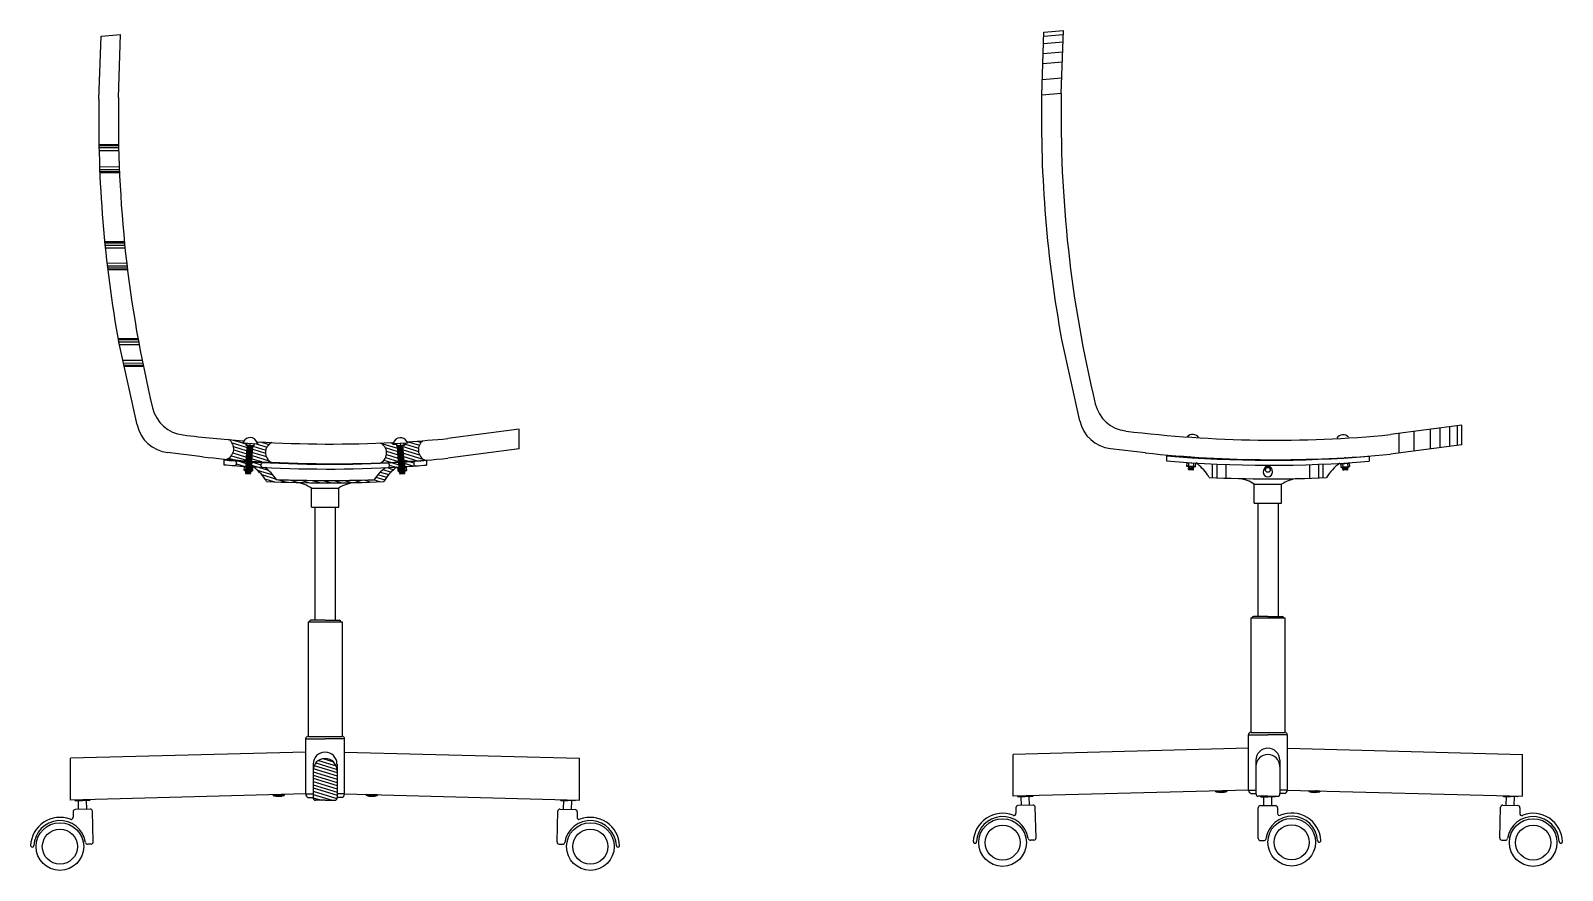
# Model space of a CAD drawing. Header units: centimetres. Extents: x 1543 to 3673, y 1148 to 2594.
# Drawn here: x 3162.2 to 3303.5, y 1443.7 to 1521.2 of the extents above; entities that cross this region are included whole.
import ezdxf

# ---------------------------------------------------------------- set-up
doc = ezdxf.new("R2010")
doc.units = ezdxf.units.CM
doc.layers.get('0').update_dxf_attribs({"color": 147})
doc.layers.add('ferramenta', color=250, linetype='Continuous')

msp = doc.modelspace()

# ---------------------------------------------------------------- hatches: boundary and pattern name
h = msp.add_hatch()
h.set_pattern_fill('ANSI31', color=256, scale=0.09, angle=118)
h.paths.add_polyline_path([(3182.16, 1482.91), (3182.02, 1482.92), (3182.03, 1483.11), (3181.74, 1483.13), (3181.76, 1483.34, -0.0029), (3180.45, 1483.44, -0.599636), (3180.26, 1481.64, 0.003979), (3182.06, 1481.5)])
h.paths.add_polyline_path([(3184.41, 1483.18, -0.00289), (3183.1, 1483.25), (3183.08, 1483.04), (3182.77, 1483.06), (3182.76, 1482.87), (3182.67, 1482.87), (3182.57, 1481.47, 0.003929), (3184.35, 1481.37, -0.598706)])
h.paths.add_polyline_path([(3196.01, 1482.85), (3195.92, 1482.84), (3195.9, 1483.04), (3195.6, 1483.01), (3195.58, 1483.18, -0.002528), (3194.43, 1483.13, -0.597977), (3194.49, 1481.32, 0.003573), (3196.11, 1481.39)])
h.paths.add_polyline_path([(3198.4, 1483.35, -0.003243), (3196.93, 1483.25), (3196.93, 1483.11), (3196.65, 1483.09), (3196.66, 1482.89), (3196.52, 1482.88), (3196.62, 1481.42, 0.004328), (3198.58, 1481.55, -0.599091)])
at = {"layer": 'ferramenta'}
h = msp.add_hatch(dxfattribs=at)
h.set_pattern_fill('ANSI31', color=256, scale=0.09, angle=118)
h.paths.add_polyline_path([(3183.57, 1481.33, -0.00223), (3182.56, 1481.39), (3182.53, 1480.94), (3182.7, 1480.93, 0.001825), (3183.53, 1480.88, -0.643105)])
h.paths.add_polyline_path([(3182.7, 1480.93), (3182.53, 1480.94), (3182.53, 1480.88), (3182.69, 1480.87)])
h.paths.add_polyline_path([(3182.64, 1480.87), (3182.53, 1480.88), (3182.51, 1480.58), (3182.62, 1480.57)])
h.paths.add_polyline_path([(3182.61, 1480.57), (3182.51, 1480.58), (3182.51, 1480.54), (3182.58, 1480.53, 0.393114)])
h.paths.add_polyline_path([(3182.02, 1480.91), (3181.86, 1480.92), (3181.84, 1480.63), (3182, 1480.61)])
h.paths.add_polyline_path([(3182, 1480.61), (3181.85, 1480.62, 0.395695), (3181.88, 1480.58), (3182, 1480.57)])
h.paths.add_polyline_path([(3182.02, 1480.97, -0.00047), (3181.81, 1480.99), (3181.81, 1480.93), (3182.02, 1480.91)])
h.paths.add_polyline_path([(3182.05, 1481.42, -0.002284), (3181.02, 1481.5, -0.647588), (3181.01, 1481.05, 0.00225), (3182.02, 1480.97)])
h = msp.add_hatch(dxfattribs=at)
h.set_pattern_fill('ANSI31', color=256, scale=0.09, angle=118)
h.paths.add_polyline_path([(3183.77, 1480.87, -0.002328), (3182.71, 1480.93, -0.087497), (3183.77, 1479.83, -0.015515), (3183.92, 1479.59, 0.023913), (3194.75, 1479.57, -0.108088), (3195.97, 1480.9, -0.002353), (3194.9, 1480.85, 0.087497), (3193.84, 1479.75, -0.019416), (3184.83, 1479.77, 0.087442)])
h = msp.add_hatch(dxfattribs=at)
h.set_pattern_fill('ANSI31', color=256, scale=0.09, angle=118)
h.paths.add_polyline_path([(3197.65, 1481.46, -0.002262), (3196.62, 1481.4), (3196.66, 1480.94, 0.002217), (3197.66, 1481.01, -0.647757)])
h.paths.add_polyline_path([(3196.11, 1481.36, -0.00225), (3195.09, 1481.31, -0.646709), (3195.14, 1480.86, 0.002205), (3196.14, 1480.91)])
h.paths.add_polyline_path([(3196.15, 1480.85), (3196.04, 1480.85), (3196.06, 1480.55), (3196.17, 1480.55)])
h.paths.add_polyline_path([(3196.14, 1480.91, -0.000361), (3195.98, 1480.9), (3195.98, 1480.84), (3196.15, 1480.85)])
h.paths.add_polyline_path([(3196.17, 1480.55), (3196.07, 1480.55, 0.393114), (3196.1, 1480.51), (3196.17, 1480.51)])
h.paths.add_polyline_path([(3196.82, 1480.9), (3196.66, 1480.89), (3196.68, 1480.59), (3196.84, 1480.6)])
h.paths.add_polyline_path([(3196.87, 1480.96, -0.000468), (3196.66, 1480.94), (3196.66, 1480.89), (3196.82, 1480.9), (3196.87, 1480.9)])
h.paths.add_polyline_path([(3196.83, 1480.6), (3196.68, 1480.59), (3196.68, 1480.55), (3196.8, 1480.56, 0.395695)])
h = msp.add_hatch(dxfattribs=at)
h.set_pattern_fill('ANSI31', color=256, scale=0.09, angle=118)
h.paths.add_polyline_path([(3190.44, 1452.9, 1.001141), (3188.23, 1452.9), (3188.23, 1450.4), (3188.23, 1450.4, 0.476247), (3188.44, 1450.14), (3189.33, 1450.14), (3190.23, 1450.14, 0.476247), (3190.43, 1450.4), (3190.44, 1450.4)])

# ---------------------------------------------------------------- linework, layer by layer
for p, q in [((3168.46, 1514.89), (3168.65, 1520.7)), ((3168.65, 1520.7), (3170.46, 1520.86)), ((3170.27, 1515.05), (3170.46, 1520.86)), ((3255.49, 1515.25), (3255.68, 1521.07)), ((3257.45, 1520.15), (3255.64, 1519.99)), ((3257.47, 1520.83), (3255.67, 1520.68)), ((3255.68, 1521.07), (3257.49, 1521.22)), ((3257.29, 1515.41), (3257.49, 1521.22)), ((3257.42, 1519.23), (3255.61, 1519.07)), ((3257.39, 1518.32), (3255.58, 1518.16)), ((3257.34, 1516.83), (3255.53, 1516.67)), ((3257.29, 1515.41), (3255.49, 1515.25)), ((3170.27, 1510.66), (3168.46, 1510.66)), ((3170.28, 1510.58), (3168.46, 1510.58)), ((3170.28, 1510.39), (3168.47, 1510.39)), ((3170.29, 1510.13), (3168.47, 1510.13)), ((3170.33, 1508.63), (3168.52, 1508.62)), ((3170.34, 1508.37), (3168.53, 1508.36)), ((3170.35, 1508.18), (3168.54, 1508.17)), ((3170.36, 1508.09), (3168.54, 1508.09)), ((3170.81, 1501.72), (3168.98, 1501.72)), ((3170.81, 1501.58), (3169, 1501.58)), ((3170.83, 1501.39), (3169.02, 1501.39)), ((3170.86, 1501.13), (3169.04, 1501.13)), ((3171.01, 1499.73), (3169.2, 1499.72)), ((3171.04, 1499.47), (3169.23, 1499.46)), ((3171.06, 1499.28), (3169.25, 1499.27)), ((3171.1, 1499.14), (3169.27, 1499.14)), ((3172.06, 1492.77), (3170.22, 1492.77)), ((3172.06, 1492.65), (3170.25, 1492.65)), ((3172.09, 1492.46), (3170.28, 1492.46)), ((3171.98, 1484.81), (3170.31, 1492.32)), ((3172.15, 1492.2), (3170.33, 1492.2)), ((3259, 1485.17), (3257.33, 1492.69)), ((3172.47, 1490.76), (3170.66, 1490.75)), ((3172.53, 1490.5), (3170.71, 1490.49)), ((3172.57, 1490.31), (3170.76, 1490.3)), ((3172.56, 1490.2), (3170.78, 1490.2)), ((3294.27, 1484.78), (3287.68, 1483.91)), ((3293.83, 1484.72), (3293.83, 1482.91)), ((3294.27, 1482.97), (3294.27, 1484.78)), ((3207.25, 1484.42), (3200.66, 1483.55)), ((3207.25, 1482.6), (3207.25, 1484.42)), ((3288.44, 1484.01), (3288.44, 1482.19)), ((3289.84, 1484.2), (3289.84, 1482.38)), ((3291.33, 1484.39), (3291.33, 1482.58)), ((3292.23, 1484.51), (3292.23, 1482.7)), ((3293.14, 1484.63), (3293.14, 1482.82)), ((3178.02, 1481.86), (3174.8, 1482.25)), ((3181.74, 1483.13), (3182.03, 1483.11)), ((3182.02, 1482.92), (3182.16, 1482.91)), ((3182.06, 1481.5), (3182.16, 1482.91)), ((3182.57, 1481.47), (3182.67, 1482.87)), ((3182.67, 1482.87), (3182.76, 1482.87)), ((3183.08, 1483.04), (3182.77, 1483.06)), ((3195.6, 1483.01), (3195.9, 1483.04)), ((3196.01, 1482.85), (3195.92, 1482.84)), ((3196.11, 1481.39), (3196.01, 1482.85)), ((3196.66, 1482.89), (3196.52, 1482.88)), ((3196.62, 1481.42), (3196.52, 1482.88)), ((3196.93, 1483.11), (3196.65, 1483.09)), ((3207.25, 1482.6), (3200.66, 1481.73)), ((3265.05, 1482.22), (3261.83, 1482.61)), ((3294.27, 1482.97), (3287.68, 1482.09))]:
    msp.add_line(p, q)
at = {"lineweight": 25}
for p, q in [((3181.76, 1483.34), (3181.74, 1483.13)), ((3183.1, 1483.25), (3183.08, 1483.04)), ((3196.93, 1483.25), (3196.93, 1483.11)), ((3182.03, 1483.11), (3182.02, 1482.92)), ((3182.77, 1483.06), (3182.76, 1482.87)), ((3195.58, 1483.18), (3195.6, 1483.01)), ((3195.9, 1483.04), (3195.92, 1482.84)), ((3196.65, 1483.09), (3196.66, 1482.89))]:
    msp.add_line(p, q, dxfattribs=at)
for centre, radius, start, end in [((3281.77, 1512.79), 113.33, 178.9385, 190.4036), ((3283.58, 1512.95), 113.33, 178.9385, 193.5572), ((3368.79, 1513.15), 113.33, 178.9385, 190.4036), ((3370.6, 1513.31), 113.33, 178.9385, 193.5572), ((3176.62, 1487.15), 3.3, 193.5572, 263.0254), ((3263.64, 1487.52), 3.3, 193.5572, 263.0254), ((3175.2, 1485.52), 3.3, 192.5301, 263.1113), ((3262.22, 1485.89), 3.3, 192.5301, 263.1113), ((3189.98, 1596.37), 113.33, 263.0254, 265.8399), ((3179.87, 1482.59), 1.03, 292.2275, 56.0213), ((3189.96, 1596.65), 113.61, 266.5353, 272.8351), ((3189.96, 1596.65), 113.61, 273.5136, 275.4036), ((3198.97, 1482.5), 1.03, 124.0183, 247.72), ((3277, 1596.73), 113.33, 263.0254, 275.4091), ((3189.98, 1594.55), 113.33, 263.9441, 265.9931), ((3184.86, 1482.25), 1.03, 116.2913, 239.9282), ((3193.98, 1482.21), 1.03, 300.1312, 63.645), ((3277, 1594.92), 113.33, 263.9441, 275.4091), ((3189.98, 1594.55), 113.33, 266.252, 273.1025), ((3189.98, 1594.55), 113.33, 273.3615, 275.4091)]:
    msp.add_arc(centre, radius, start, end)
at = {"layer": 'ferramenta'}
for p, q in [((3181.79, 1483.28), (3181.79, 1483.16)), ((3196.88, 1483.26), (3196.89, 1483.13)), ((3181.79, 1483.16), (3183.04, 1483.07)), ((3182.07, 1482.95), (3182.74, 1482.9)), ((3182.11, 1481.8), (3182.56, 1481.85)), ((3182.12, 1481.96), (3182.57, 1482.01)), ((3182.12, 1481.88), (3182.56, 1481.93)), ((3182.13, 1482.04), (3182.58, 1482.08)), ((3182.14, 1482.19), (3182.59, 1482.24)), ((3182.14, 1482.12), (3182.58, 1482.16)), ((3182.15, 1482.35), (3182.6, 1482.4)), ((3182.15, 1482.27), (3182.59, 1482.32)), ((3182.16, 1482.51), (3182.61, 1482.56)), ((3182.16, 1482.43), (3182.6, 1482.48)), ((3182.17, 1482.67), (3182.62, 1482.71)), ((3182.17, 1482.59), (3182.61, 1482.63)), ((3182.18, 1482.82), (3182.63, 1482.87)), ((3182.18, 1482.74), (3182.62, 1482.79)), ((3182.19, 1482.9), (3182.4, 1482.92)), ((3183.05, 1483.2), (3183.04, 1483.07)), ((3195.63, 1483.17), (3195.64, 1483.05)), ((3196.89, 1483.13), (3195.64, 1483.05)), ((3196.61, 1482.92), (3195.94, 1482.88)), ((3196.49, 1482.8), (3196.05, 1482.85)), ((3196.5, 1482.72), (3196.05, 1482.77)), ((3196.5, 1482.64), (3196.06, 1482.69)), ((3196.51, 1482.56), (3196.07, 1482.61)), ((3196.52, 1482.48), (3196.07, 1482.53)), ((3196.52, 1482.41), (3196.08, 1482.45)), ((3196.53, 1482.33), (3196.08, 1482.37)), ((3196.53, 1482.25), (3196.09, 1482.3)), ((3196.54, 1482.17), (3196.09, 1482.22)), ((3196.54, 1482.09), (3196.1, 1482.14)), ((3196.55, 1482.01), (3196.1, 1482.06)), ((3196.56, 1481.94), (3196.11, 1481.98)), ((3196.56, 1481.86), (3196.12, 1481.9)), ((3196.57, 1481.78), (3196.12, 1481.83)), ((3196.49, 1482.88), (3196.28, 1482.9)), ((3267.01, 1481.95), (3267.01, 1481.49)), ((3269.11, 1481.85), (3269.18, 1481.86)), ((3269.18, 1481.78), (3269.55, 1481.82)), ((3285.71, 1481.91), (3285.71, 1481.45)), ((3179.99, 1481.58), (3179.99, 1481.13)), ((3181.81, 1480.93), (3181.81, 1480.99)), ((3182.02, 1480.91), (3181.81, 1480.93)), ((3181.86, 1480.92), (3181.84, 1480.63)), ((3182, 1480.61), (3181.84, 1480.63)), ((3182, 1480.57), (3181.88, 1480.58)), ((3182.05, 1481.42), (3182, 1480.57)), ((3182.01, 1480.39), (3182.46, 1480.44)), ((3182.02, 1480.55), (3182.47, 1480.6)), ((3182.02, 1480.47), (3182.46, 1480.52)), ((3182.03, 1480.71), (3182.48, 1480.75)), ((3182.03, 1480.63), (3182.47, 1480.67)), ((3182.04, 1480.78), (3182.48, 1480.83)), ((3182.05, 1480.94), (3182.5, 1480.99)), ((3182.05, 1480.86), (3182.49, 1480.91)), ((3182.06, 1481.1), (3182.51, 1481.14)), ((3182.06, 1481.02), (3182.5, 1481.06)), ((3182.07, 1481.25), (3182.52, 1481.3)), ((3182.07, 1481.18), (3182.51, 1481.22)), ((3182.08, 1481.33), (3182.52, 1481.38)), ((3182.09, 1481.49), (3182.54, 1481.54)), ((3182.09, 1481.41), (3182.53, 1481.46)), ((3182.1, 1481.65), (3182.55, 1481.69)), ((3182.1, 1481.57), (3182.54, 1481.61)), ((3182.11, 1481.72), (3182.55, 1481.77)), ((3182.56, 1481.39), (3182.51, 1480.54)), ((3182.62, 1480.57), (3182.51, 1480.58)), ((3182.58, 1480.53), (3182.51, 1480.54)), ((3182.7, 1480.93), (3182.53, 1480.94)), ((3182.69, 1480.87), (3182.53, 1480.88)), ((3182.64, 1480.87), (3182.62, 1480.57)), ((3182.7, 1480.93), (3182.69, 1480.87)), ((3195.98, 1480.9), (3195.98, 1480.84)), ((3195.98, 1480.84), (3196.15, 1480.85)), ((3196.04, 1480.85), (3196.06, 1480.55)), ((3196.06, 1480.55), (3196.17, 1480.55)), ((3196.1, 1480.51), (3196.17, 1480.51)), ((3196.11, 1481.36), (3196.17, 1480.51)), ((3196.57, 1481.7), (3196.13, 1481.75)), ((3196.58, 1481.62), (3196.13, 1481.67)), ((3196.58, 1481.54), (3196.14, 1481.59)), ((3196.59, 1481.47), (3196.14, 1481.51)), ((3196.59, 1481.39), (3196.15, 1481.43)), ((3196.6, 1481.31), (3196.15, 1481.35)), ((3196.6, 1481.23), (3196.16, 1481.28)), ((3196.61, 1481.15), (3196.16, 1481.2)), ((3196.61, 1481.07), (3196.17, 1481.12)), ((3196.62, 1480.99), (3196.17, 1481.04)), ((3196.63, 1480.92), (3196.18, 1480.96)), ((3196.63, 1480.84), (3196.19, 1480.89)), ((3196.64, 1480.76), (3196.19, 1480.81)), ((3196.64, 1480.68), (3196.2, 1480.73)), ((3196.65, 1480.6), (3196.2, 1480.65)), ((3196.65, 1480.52), (3196.21, 1480.57)), ((3196.66, 1480.45), (3196.21, 1480.49)), ((3196.66, 1480.37), (3196.22, 1480.41)), ((3196.62, 1481.4), (3196.68, 1480.55)), ((3196.66, 1480.89), (3196.87, 1480.9)), ((3196.68, 1480.59), (3196.84, 1480.6)), ((3196.68, 1480.55), (3196.8, 1480.56)), ((3196.82, 1480.9), (3196.84, 1480.6)), ((3196.87, 1480.9), (3196.87, 1480.96)), ((3198.69, 1481.54), (3198.69, 1481.09)), ((3268.83, 1481.29), (3268.83, 1481.35)), ((3269.72, 1481.23), (3268.83, 1481.29)), ((3268.88, 1481.29), (3268.86, 1480.99)), ((3269.02, 1480.98), (3268.86, 1480.99)), ((3269.6, 1480.9), (3268.9, 1480.95)), ((3269.04, 1481.28), (3269.02, 1480.98)), ((3269.48, 1480.95), (3269.02, 1480.98)), ((3269.03, 1480.68), (3269.48, 1480.72)), ((3269.03, 1480.68), (3269.43, 1480.65)), ((3269.04, 1480.83), (3269.49, 1480.88)), ((3269.04, 1480.76), (3269.48, 1480.8)), ((3269.05, 1480.91), (3269.17, 1480.93)), ((3269.5, 1481.25), (3269.48, 1480.95)), ((3269.65, 1480.94), (3269.48, 1480.95)), ((3269.67, 1481.24), (3269.65, 1480.94)), ((3269.72, 1481.29), (3269.72, 1481.23)), ((3271.26, 1479.94), (3271.26, 1481.21)), ((3271.67, 1479.92), (3271.67, 1481.19)), ((3272.51, 1479.89), (3272.51, 1481.16)), ((3280.22, 1479.88), (3280.22, 1481.14)), ((3281.05, 1479.91), (3281.05, 1481.18)), ((3281.47, 1479.93), (3281.47, 1481.2)), ((3283.03, 1481.27), (3283.04, 1481.21)), ((3283.04, 1481.21), (3283.92, 1481.26)), ((3283.09, 1481.21), (3283.11, 1480.91)), ((3283.11, 1480.91), (3283.27, 1480.92)), ((3283.15, 1480.87), (3283.85, 1480.92)), ((3283.25, 1481.22), (3283.27, 1480.92)), ((3283.27, 1480.92), (3283.73, 1480.95)), ((3283.71, 1480.81), (3283.27, 1480.86)), ((3283.72, 1480.73), (3283.27, 1480.78)), ((3283.72, 1480.65), (3283.28, 1480.7)), ((3283.72, 1480.65), (3283.32, 1480.62)), ((3283.57, 1481.75), (3283.42, 1481.77)), ((3283.71, 1480.89), (3283.58, 1480.9)), ((3283.71, 1481.25), (3283.73, 1480.95)), ((3283.73, 1480.95), (3283.89, 1480.96)), ((3283.87, 1481.26), (3283.89, 1480.96)), ((3283.92, 1481.26), (3283.92, 1481.32)), ((3182.01, 1480.31), (3182.45, 1480.36)), ((3182.01, 1480.31), (3182.41, 1480.29)), ((3196.67, 1480.29), (3196.23, 1480.34)), ((3196.67, 1480.29), (3196.27, 1480.26)), ((3275.1, 1479.34), (3277.62, 1479.34)), ((3275.1, 1477.58), (3275.1, 1479.34)), ((3277.62, 1477.58), (3277.62, 1479.34)), ((3188.07, 1478.97), (3190.59, 1478.97)), ((3188.07, 1477.21), (3188.07, 1478.97)), ((3190.59, 1477.21), (3190.59, 1478.97)), ((3275.1, 1477.58), (3277.62, 1477.58)), ((3275.43, 1477.58), (3275.43, 1467.12)), ((3277.3, 1477.58), (3277.3, 1467.12)), ((3188.07, 1477.21), (3190.59, 1477.21)), ((3188.4, 1477.21), (3188.4, 1466.76)), ((3190.27, 1477.21), (3190.27, 1466.76)), ((3187.77, 1466.63), (3190.9, 1466.63)), ((3187.77, 1466.63), (3187.77, 1456.04)), ((3189.33, 1466.76), (3188.02, 1466.76)), ((3189.33, 1466.76), (3190.65, 1466.76)), ((3190.9, 1466.63), (3190.9, 1456.04)), ((3274.8, 1466.99), (3277.92, 1466.99)), ((3274.8, 1466.99), (3274.8, 1456.41)), ((3276.36, 1467.12), (3275.04, 1467.12)), ((3276.36, 1467.12), (3277.68, 1467.12)), ((3277.92, 1466.99), (3277.92, 1456.41)), ((3274.8, 1456.41), (3277.92, 1456.41)), ((3187.54, 1455.81), (3189.33, 1455.81)), ((3187.54, 1450.72), (3187.54, 1455.81)), ((3187.77, 1456.04), (3190.9, 1456.04)), ((3191.13, 1455.81), (3189.33, 1455.81)), ((3191.13, 1450.72), (3191.13, 1455.81)), ((3274.57, 1456.18), (3276.36, 1456.18)), ((3274.57, 1451.08), (3274.57, 1456.18)), ((3278.16, 1456.18), (3276.36, 1456.18)), ((3278.16, 1451.08), (3278.16, 1456.18)), ((3187.54, 1454.58), (3165.83, 1454.01)), ((3165.83, 1450.14), (3165.83, 1454.01)), ((3191.13, 1454.58), (3212.83, 1454.01)), ((3212.83, 1450.14), (3212.83, 1454.01)), ((3274.57, 1454.95), (3252.86, 1454.37)), ((3252.86, 1450.51), (3252.86, 1454.37)), ((3275.26, 1453.84), (3275.26, 1453.27)), ((3277.47, 1453.84), (3277.47, 1453.27)), ((3278.16, 1454.95), (3299.86, 1454.37)), ((3299.86, 1450.51), (3299.86, 1454.37)), ((3188.23, 1453.48), (3188.23, 1452.9)), ((3188.23, 1452.9), (3188.23, 1450.39)), ((3190.44, 1453.48), (3190.44, 1452.9)), ((3190.44, 1452.9), (3190.44, 1450.39)), ((3275.26, 1453.27), (3275.26, 1450.75)), ((3277.47, 1453.27), (3277.46, 1450.75)), ((3187.54, 1450.72), (3165.83, 1450.14)), ((3187.54, 1450.72), (3188.23, 1450.72)), ((3191.13, 1450.72), (3190.44, 1450.72)), ((3191.13, 1450.72), (3212.83, 1450.14)), ((3274.57, 1451.08), (3252.86, 1450.51)), ((3271.56, 1450.99), (3272.58, 1451.02)), ((3271.56, 1450.93), (3271.56, 1450.99)), ((3271.56, 1450.93), (3272.58, 1450.96)), ((3271.89, 1451.01), (3271.94, 1451)), ((3272.58, 1451.02), (3272.58, 1450.96)), ((3274.57, 1451.08), (3275.26, 1451.08)), ((3274.8, 1450.76), (3275.26, 1450.76)), ((3278.16, 1451.08), (3277.46, 1451.08)), ((3277.92, 1450.76), (3277.46, 1450.76)), ((3278.16, 1451.08), (3299.86, 1450.51)), ((3281.16, 1450.99), (3280.15, 1451.02)), ((3280.15, 1451.02), (3280.15, 1450.96)), ((3281.16, 1450.93), (3280.15, 1450.96)), ((3280.83, 1451.01), (3280.79, 1451)), ((3281.16, 1450.99), (3281.16, 1450.93)), ((3166.22, 1450.15), (3166.28, 1450.09)), ((3167.65, 1449.32), (3166.26, 1449.28)), ((3166.28, 1450.09), (3166.94, 1450.1)), ((3166.58, 1449.29), (3166.56, 1450.09)), ((3167.59, 1450.12), (3166.94, 1450.1)), ((3167.33, 1449.31), (3167.31, 1450.11)), ((3167.65, 1450.19), (3167.59, 1450.12)), ((3184.53, 1450.63), (3185.55, 1450.66)), ((3184.54, 1450.63), (3184.54, 1450.56)), ((3184.54, 1450.56), (3185.55, 1450.59)), ((3184.86, 1450.65), (3184.91, 1450.64)), ((3185.55, 1450.66), (3185.55, 1450.59)), ((3187.77, 1450.4), (3188.23, 1450.4)), ((3189.33, 1450.14), (3188.44, 1450.14)), ((3189.33, 1450.14), (3190.23, 1450.14)), ((3190.9, 1450.4), (3190.44, 1450.4)), ((3194.13, 1450.63), (3193.12, 1450.66)), ((3193.12, 1450.66), (3193.12, 1450.59)), ((3194.13, 1450.56), (3193.12, 1450.59)), ((3193.81, 1450.65), (3193.76, 1450.64)), ((3193.85, 1450.65), (3193.85, 1450.65)), ((3194.13, 1450.63), (3194.13, 1450.56)), ((3211.02, 1450.19), (3211.08, 1450.12)), ((3211.02, 1449.32), (3212.41, 1449.28)), ((3211.08, 1450.12), (3211.73, 1450.1)), ((3211.34, 1449.31), (3211.36, 1450.11)), ((3212.39, 1450.09), (3211.73, 1450.1)), ((3212.08, 1449.29), (3212.11, 1450.09)), ((3212.45, 1450.15), (3212.39, 1450.09)), ((3253.1, 1449.44), (3253.11, 1448.94)), ((3253.24, 1450.52), (3253.31, 1450.45)), ((3254.68, 1449.69), (3253.29, 1449.65)), ((3253.31, 1450.45), (3253.96, 1450.47)), ((3253.61, 1449.66), (3253.59, 1450.46)), ((3254.62, 1450.48), (3253.96, 1450.47)), ((3254.36, 1449.68), (3254.34, 1450.48)), ((3254.68, 1450.56), (3254.62, 1450.48)), ((3254.96, 1446.66), (3254.89, 1449.49)), ((3276.36, 1450.51), (3275.47, 1450.51)), ((3275.47, 1446.61), (3275.47, 1449.44)), ((3275.64, 1450.51), (3275.71, 1450.44)), ((3275.67, 1449.64), (3277.06, 1449.64)), ((3275.71, 1450.44), (3276.36, 1450.44)), ((3275.99, 1449.64), (3275.99, 1450.44)), ((3276.36, 1450.51), (3277.26, 1450.51)), ((3277.02, 1450.44), (3276.36, 1450.44)), ((3276.74, 1449.64), (3276.74, 1450.44)), ((3277.08, 1450.51), (3277.02, 1450.44)), ((3277.26, 1449.44), (3277.26, 1448.93)), ((3297.76, 1446.66), (3297.84, 1449.49)), ((3298.04, 1450.56), (3298.1, 1450.48)), ((3298.04, 1449.69), (3299.43, 1449.65)), ((3298.1, 1450.48), (3298.76, 1450.47)), ((3298.36, 1449.68), (3298.38, 1450.48)), ((3299.41, 1450.45), (3298.76, 1450.47)), ((3299.11, 1449.66), (3299.13, 1450.46)), ((3299.48, 1450.52), (3299.41, 1450.45)), ((3299.63, 1449.44), (3299.61, 1448.94)), ((3166.07, 1449.08), (3166.08, 1448.57)), ((3167.93, 1446.3), (3167.86, 1449.13)), ((3210.74, 1446.3), (3210.81, 1449.13)), ((3212.6, 1449.08), (3212.59, 1448.57)), ((3167.74, 1446.09), (3167.42, 1446.08)), ((3210.93, 1446.09), (3211.25, 1446.08)), ((3254.77, 1446.46), (3254.45, 1446.45)), ((3275.67, 1446.41), (3275.99, 1446.41)), ((3297.96, 1446.46), (3298.28, 1446.45))]:
    msp.add_line(p, q, dxfattribs=at)
at = {"layer": 'ferramenta', "lineweight": 25}
for p, q in [((3182.08, 1483.14), (3182.07, 1482.95)), ((3182.41, 1483.12), (3182.4, 1482.92)), ((3182.75, 1483.09), (3182.74, 1482.9)), ((3195.93, 1483.07), (3195.94, 1482.88)), ((3196.26, 1483.09), (3196.28, 1482.9)), ((3196.6, 1483.11), (3196.61, 1482.92))]:
    msp.add_line(p, q, dxfattribs=at)
at = {"layer": 'ferramenta'}
for centre, radius in [((3276.36, 1480.66), 0.222), ((3164.85, 1445.86), 2.2), ((3213.82, 1445.86), 2.2), ((3251.87, 1446.23), 2.2), ((3278.56, 1446.26), 2.2), ((3300.85, 1446.23), 2.2), ((3164.85, 1445.86), 1.62), ((3213.82, 1445.86), 1.62), ((3251.87, 1446.23), 1.62), ((3278.56, 1446.26), 1.62), ((3300.85, 1446.23), 1.62)]:
    msp.add_circle(centre, radius, dxfattribs=at)
for centre, radius, start, end in [((3182.4, 1482.95), 0.692, 20.5982, 151.6328), ((3196.28, 1482.93), 0.692, 28.3672, 159.4018), ((3269.42, 1483.24), 0.692, 33.7888, 138.5716), ((3283.3, 1483.21), 0.692, 42.3223, 147.1051), ((3276.59, 1594.87), 113.33, 265.1513, 274.6163), ((3189.57, 1594.5), 113.33, 265.1513, 266.1981), ((3189.57, 1594.05), 113.33, 265.1513, 266.1825), ((3180.91, 1481.28), 0.248, 292.2055, 63.912), ((3181.89, 1480.62), 0.0385, 170.8483, 256.6903), ((3189.57, 1594.5), 113.33, 266.457, 273.311), ((3182.57, 1480.57), 0.0385, 275.5334, 1.3754), ((3189.55, 1594.62), 113.89, 266.5529, 273.3212), ((3180.12, 1477.37), 4.4, 33.8702, 53.8722), ((3183.65, 1481.1), 0.25, 108.6793, 239.6604), ((3181.18, 1477.32), 4.4, 33.8702, 53.8722), ((3197.49, 1477.29), 4.4, 126.1278, 146.1298), ((3198.4, 1477.46), 4.22, 125.2742, 149.94), ((3195.02, 1481.07), 0.249, 300.076, 71.6405), ((3196.11, 1480.55), 0.0385, 178.6246, 264.4666), ((3189.57, 1594.5), 113.33, 273.3241, 273.5577), ((3189.57, 1594.5), 113.33, 273.5699, 274.6163), ((3189.55, 1594.62), 113.89, 273.5788, 274.6045), ((3196.79, 1480.59), 0.0385, 283.3097, 9.1517), ((3197.76, 1481.24), 0.248, 116.0749, 247.8086), ((3276.59, 1594.41), 113.33, 265.1513, 274.6163), ((3268.91, 1480.98), 0.0385, 170.8483, 256.6903), ((3269.6, 1480.94), 0.0385, 275.5334, 1.3754), ((3267.14, 1477.74), 4.4, 33.8702, 53.9283), ((3276.51, 1480.48), 0.572, 105.0407, 183.6771), ((3276.36, 1480.44), 0.423, 180, 0), ((3276.36, 1480.71), 0.222, 354.1853, 185.8147), ((3276.24, 1480.5), 0.544, 353.8673, 77.4149), ((3285.43, 1477.82), 4.22, 125.2742, 149.94), ((3283.16, 1480.91), 0.0385, 178.4112, 264.2531), ((3283.84, 1480.95), 0.0385, 283.0963, 8.9382), ((3180.12, 1477.37), 4.4, 30.3146, 33.8702), ((3189.57, 1592.78), 113.33, 267.1422, 272.6215), ((3189.61, 1595.68), 116.01, 267.6387, 272.0879), ((3186.27, 1476.29), 3.23, 56.1628, 82.0588), ((3192.49, 1475.89), 3.62, 96.6585, 121.5177), ((3267.14, 1477.74), 4.4, 30.3146, 33.8702), ((3276.59, 1593.15), 113.33, 267.1422, 272.6215), ((3273.3, 1476.65), 3.23, 56.1628, 82.0588), ((3279.51, 1476.25), 3.62, 96.6585, 121.5177), ((3188.02, 1466.63), 0.128, 90, 180), ((3190.65, 1466.63), 0.128, 0, 90), ((3275.04, 1466.99), 0.128, 90, 180), ((3277.68, 1466.99), 0.128, 0, 90), ((3274.8, 1456.18), 0.233, 90, 180), ((3277.92, 1456.18), 0.233, 0.0087, 90), ((3187.77, 1455.81), 0.233, 90, 180), ((3190.9, 1455.81), 0.233, 0.0087, 90), ((3189.33, 1453.48), 1.1, 0, 180), ((3189.33, 1452.9), 1.1, 0, 180), ((3276.36, 1453.84), 1.1, 0, 180), ((3276.36, 1453.27), 1.1, 0, 180), ((3187.91, 1450.74), 0.369, 183.4723, 248.4474), ((3190.76, 1450.74), 0.369, 291.5526, 356.5277), ((3272.03, 1452.53), 1.67, 253.8535, 289.1868), ((3274.94, 1451.1), 0.369, 183.4723, 248.4474), ((3275.47, 1450.72), 0.21, 170.5058, 270), ((3277.26, 1450.72), 0.21, 270, 9.5297), ((3277.79, 1451.1), 0.369, 291.5526, 356.5277), ((3280.7, 1452.53), 1.67, 250.8132, 286.1465), ((3167.66, 1449.12), 0.2, 1.5142, 91.5142), ((3185, 1452.17), 1.67, 253.8535, 289.1868), ((3188.44, 1450.35), 0.21, 170.5058, 270), ((3190.23, 1450.35), 0.21, 270, 9.5297), ((3193.67, 1452.17), 1.67, 250.8132, 286.1465), ((3211.01, 1449.12), 0.2, 88.4858, 178.4858), ((3253.3, 1449.45), 0.2, 91.5142, 181.5142), ((3254.69, 1449.49), 0.2, 1.5142, 91.5142), ((3275.67, 1449.44), 0.2, 90, 180), ((3277.06, 1449.44), 0.2, 0, 90), ((3298.04, 1449.49), 0.2, 88.4858, 178.4858), ((3299.43, 1449.45), 0.2, 358.4858, 88.4858), ((3164.85, 1445.86), 2.7, 69.018, 178.2468), ((3164.85, 1445.86), 2.4, 9.3272, 177.8457), ((3165.88, 1448.57), 0.2, 249.018, 1.5142), ((3166.27, 1449.08), 0.2, 91.5142, 181.5142), ((3213.82, 1445.86), 2.4, 2.1543, 170.6728), ((3212.4, 1449.08), 0.2, 358.4858, 88.4858), ((3212.79, 1448.57), 0.2, 178.4858, 290.982), ((3213.82, 1445.86), 2.7, 1.7532, 110.982), ((3251.87, 1446.23), 2.7, 69.018, 178.2468), ((3251.87, 1446.23), 2.4, 9.3272, 177.8457), ((3252.91, 1448.93), 0.2, 249.018, 1.5142), ((3278.56, 1446.26), 2.4, 3.6685, 172.187), ((3277.46, 1448.93), 0.2, 180, 292.4962), ((3278.56, 1446.26), 2.7, 3.2674, 112.4962), ((3300.85, 1446.23), 2.4, 2.1543, 170.6728), ((3299.81, 1448.93), 0.2, 178.4858, 290.982), ((3300.85, 1446.23), 2.7, 1.7532, 110.982), ((3254.44, 1446.65), 0.2, 189.3272, 271.5142), ((3254.76, 1446.66), 0.2, 271.5142, 1.5142), ((3275.67, 1446.61), 0.2, 180, 270), ((3275.99, 1446.61), 0.2, 270, 352.187), ((3297.96, 1446.66), 0.2, 178.4858, 268.4858), ((3298.28, 1446.65), 0.2, 268.4858, 350.6728), ((3162.3, 1445.95), 0.147, 174.6014, 1.5142), ((3167.41, 1446.28), 0.2, 189.3272, 271.5142), ((3167.73, 1446.29), 0.2, 271.5142, 1.5142), ((3210.94, 1446.29), 0.2, 178.4858, 268.4858), ((3211.26, 1446.28), 0.2, 268.4858, 350.6728), ((3216.37, 1445.95), 0.147, 178.4858, 5.3986), ((3249.33, 1446.31), 0.147, 174.6014, 1.5142), ((3281.11, 1446.41), 0.147, 180, 6.9128), ((3303.4, 1446.31), 0.147, 178.4858, 5.3986)]:
    msp.add_arc(centre, radius, start, end, dxfattribs=at)
at = {"layer": 'ferramenta', "lineweight": 25}
for centre, radius, start, end in [((3182.14, 1481.84), 0.0435, 141.0809, 235.043), ((3182.14, 1481.92), 0.0434, 141.0644, 235.0792), ((3182.24, 1481.75), 0.179, 134.2367, 141.0037), ((3182.16, 1482.07), 0.0435, 141.164, 234.9848), ((3182.15, 1481.99), 0.0433, 140.9949, 231.0156), ((3182.25, 1481.83), 0.179, 134.2367, 141.0037), ((3182.17, 1482.23), 0.0435, 141.091, 235.0192), ((3182.16, 1482.15), 0.0435, 141.0198, 235.0811), ((3182.25, 1482), 0.165, 133.956, 141.2844), ((3182.26, 1481.91), 0.179, 134.2638, 141.0307), ((3182.18, 1482.39), 0.0435, 141.0867, 235.0258), ((3182.17, 1482.31), 0.0435, 141.088, 235.0545), ((3182.27, 1482.14), 0.179, 134.2404, 141.0073), ((3182.26, 1482.07), 0.171, 134.0034, 141.0658), ((3182.19, 1482.54), 0.0435, 141.0788, 235.047), ((3182.18, 1482.47), 0.0435, 141.102, 234.9989), ((3182.28, 1482.3), 0.174, 134.015, 140.9436), ((3182.27, 1482.23), 0.172, 134.0458, 141.1008), ((3182.2, 1482.7), 0.0434, 140.9965, 235.1471), ((3182.19, 1482.62), 0.0435, 141.0796, 235.0443), ((3182.29, 1482.46), 0.175, 134.1702, 141.0775), ((3182.29, 1482.38), 0.179, 134.2404, 141.0073), ((3182.2, 1482.78), 0.0434, 141.0783, 235.0694), ((3182.31, 1482.61), 0.183, 134.3069, 140.9335), ((3182.3, 1482.53), 0.183, 134.3069, 140.9335), ((3182.21, 1482.94), 0.0435, 177.0881, 235.043), ((3182.21, 1482.86), 0.0435, 141.0809, 235.043), ((3182.31, 1482.7), 0.176, 134.1666, 141.0739), ((3182.31, 1482.77), 0.179, 134.2367, 141.0037), ((3182.53, 1481.81), 0.0434, 297.1616, 31.1527), ((3182.54, 1481.97), 0.0434, 297.1518, 31.1666), ((3182.42, 1481.82), 0.179, 31.2274, 37.9943), ((3182.54, 1481.89), 0.0435, 297.188, 31.1501), ((3182.42, 1481.74), 0.176, 31.1572, 38.0645), ((3182.55, 1482.04), 0.0396, 289.4059, 33.5108), ((3182.43, 1481.9), 0.179, 31.2274, 37.9943), ((3182.56, 1482.2), 0.0435, 297.1499, 31.2112), ((3182.45, 1482.06), 0.165, 30.9466, 38.275), ((3182.56, 1482.12), 0.0435, 297.2462, 31.067), ((3182.43, 1481.97), 0.179, 31.2003, 37.9672), ((3182.57, 1482.36), 0.0435, 297.1765, 31.143), ((3182.45, 1482.21), 0.179, 31.2237, 37.9906), ((3182.57, 1482.28), 0.0435, 297.2119, 31.14), ((3182.45, 1482.14), 0.171, 31.1652, 38.2276), ((3182.58, 1482.52), 0.0435, 297.2321, 31.129), ((3182.46, 1482.37), 0.174, 31.2875, 38.216), ((3182.58, 1482.44), 0.0435, 297.2052, 31.1444), ((3182.46, 1482.29), 0.172, 31.1302, 38.1852), ((3182.59, 1482.67), 0.0435, 297.1867, 31.1514), ((3182.47, 1482.53), 0.175, 31.1535, 38.0608), ((3182.59, 1482.59), 0.0435, 297.184, 31.1523), ((3182.47, 1482.45), 0.179, 31.2237, 37.9906), ((3182.6, 1482.83), 0.0434, 297.1616, 31.1527), ((3182.48, 1482.68), 0.183, 31.2975, 37.9241), ((3182.6, 1482.75), 0.0434, 297.084, 31.2345), ((3182.47, 1482.6), 0.183, 31.2975, 37.9241), ((3182.61, 1482.91), 0.0435, 297.188, 357.8664), ((3182.49, 1482.76), 0.176, 31.1572, 38.0645), ((3196.07, 1482.88), 0.0435, 182.1336, 242.812), ((3196.07, 1482.81), 0.0434, 148.8473, 242.8384), ((3196.19, 1482.74), 0.176, 141.9355, 148.8428), ((3196.2, 1482.65), 0.183, 142.0759, 148.7025), ((3196.08, 1482.73), 0.0434, 148.7655, 242.916), ((3196.09, 1482.65), 0.0435, 148.8486, 242.8133), ((3196.2, 1482.58), 0.183, 142.0759, 148.7025), ((3196.2, 1482.5), 0.175, 141.9392, 148.8465), ((3196.09, 1482.57), 0.0435, 148.8477, 242.816), ((3196.1, 1482.49), 0.0435, 148.871, 242.7679), ((3196.21, 1482.42), 0.179, 142.0094, 148.7763), ((3196.21, 1482.34), 0.174, 141.784, 148.7125), ((3196.1, 1482.41), 0.0435, 148.8556, 242.7948), ((3196.11, 1482.33), 0.0435, 148.857, 242.8235), ((3196.22, 1482.27), 0.172, 141.8148, 148.8698), ((3196.23, 1482.19), 0.179, 142.0094, 148.7763), ((3196.11, 1482.26), 0.0435, 148.86, 242.7881), ((3196.12, 1482.18), 0.0435, 148.7888, 242.8501), ((3196.23, 1482.11), 0.171, 141.7724, 148.8348), ((3196.12, 1482.1), 0.0435, 148.933, 242.7538), ((3196.12, 1482.02), 0.0396, 146.4892, 250.5941), ((3196.23, 1482.04), 0.165, 141.725, 149.0534), ((3196.24, 1481.95), 0.179, 142.0328, 148.7997), ((3196.14, 1481.94), 0.0434, 148.8334, 242.8482), ((3196.25, 1481.87), 0.179, 142.0057, 148.7726), ((3196.26, 1481.79), 0.179, 142.0057, 148.7726), ((3196.14, 1481.86), 0.0435, 148.8499, 242.812), ((3196.26, 1481.72), 0.176, 141.9355, 148.8428), ((3196.46, 1482.91), 0.0435, 304.957, 2.9119), ((3196.36, 1482.75), 0.179, 38.9963, 45.7633), ((3196.47, 1482.83), 0.0435, 304.957, 38.9191), ((3196.37, 1482.67), 0.176, 38.9261, 45.8334), ((3196.47, 1482.76), 0.0434, 304.9306, 38.9217), ((3196.37, 1482.59), 0.183, 39.0665, 45.6931), ((3196.48, 1482.68), 0.0434, 304.8529, 39.0035), ((3196.38, 1482.51), 0.183, 39.0665, 45.6931), ((3196.49, 1482.6), 0.0435, 304.9557, 38.9204), ((3196.39, 1482.44), 0.175, 38.9225, 45.8298), ((3196.49, 1482.52), 0.0435, 304.953, 38.9212), ((3196.39, 1482.36), 0.179, 38.9927, 45.7596), ((3196.5, 1482.44), 0.0435, 305.0011, 38.898), ((3196.4, 1482.28), 0.174, 39.0564, 45.985), ((3196.5, 1482.36), 0.0435, 304.9742, 38.9133), ((3196.41, 1482.2), 0.172, 38.8992, 45.9542), ((3196.51, 1482.28), 0.0435, 304.9455, 38.912), ((3196.41, 1482.12), 0.179, 38.9927, 45.7596), ((3196.51, 1482.21), 0.0435, 304.9808, 38.909), ((3196.42, 1482.05), 0.171, 38.9342, 45.9966), ((3196.52, 1482.13), 0.0435, 304.9189, 38.9802), ((3196.43, 1481.97), 0.165, 38.7156, 46.044), ((3196.52, 1482.05), 0.0435, 305.0152, 38.836), ((3196.42, 1481.88), 0.179, 38.9693, 45.7362), ((3196.53, 1481.97), 0.0433, 308.9844, 39.0051), ((3196.43, 1481.81), 0.179, 38.9963, 45.7633), ((3196.54, 1481.89), 0.0434, 304.9208, 38.9356), ((3196.44, 1481.73), 0.179, 38.9963, 45.7633), ((3196.54, 1481.81), 0.0435, 304.957, 38.9191), ((3269.13, 1481.81), 0.0435, 141.102, 211.7336), ((3269.14, 1481.89), 0.0435, 213.8674, 235.047), ((3269.24, 1481.73), 0.179, 134.2404, 141.0073), ((3269.53, 1481.86), 0.0435, 297.2321, 321.8204), ((3269.42, 1481.71), 0.174, 31.2875, 38.216), ((3182.04, 1480.51), 0.0435, 141.0788, 235.047), ((3182.14, 1480.34), 0.179, 134.2404, 141.0073), ((3182.04, 1480.43), 0.0435, 141.102, 234.9989), ((3182.05, 1480.66), 0.0434, 140.9965, 235.1471), ((3182.05, 1480.58), 0.0435, 141.0796, 235.0443), ((3182.15, 1480.42), 0.175, 134.1702, 141.0775), ((3182.07, 1480.82), 0.0435, 141.0809, 235.043), ((3182.06, 1480.74), 0.0434, 141.0783, 235.0694), ((3182.16, 1480.57), 0.183, 134.3069, 140.9335), ((3182.16, 1480.5), 0.183, 134.3069, 140.9335), ((3182.08, 1480.98), 0.0433, 140.9949, 231.0156), ((3182.07, 1480.9), 0.0434, 141.0644, 235.0792), ((3182.17, 1480.73), 0.179, 134.2367, 141.0037), ((3182.16, 1480.66), 0.176, 134.1666, 141.0739), ((3182.08, 1481.05), 0.0435, 141.164, 234.9848), ((3182.18, 1480.89), 0.179, 134.2638, 141.0307), ((3182.18, 1480.81), 0.179, 134.2367, 141.0037), ((3182.09, 1481.21), 0.0435, 141.091, 235.0192), ((3182.09, 1481.13), 0.0435, 141.0198, 235.0811), ((3182.18, 1480.98), 0.165, 133.956, 141.2844), ((3182.11, 1481.37), 0.0435, 141.0867, 235.0258), ((3182.1, 1481.29), 0.0435, 141.088, 235.0545), ((3182.2, 1481.13), 0.179, 134.2404, 141.0073), ((3182.19, 1481.05), 0.171, 134.0034, 141.0658), ((3182.12, 1481.52), 0.0435, 141.0788, 235.047), ((3182.11, 1481.45), 0.0435, 141.102, 234.9989), ((3182.21, 1481.29), 0.174, 134.015, 140.9436), ((3182.2, 1481.21), 0.172, 134.0458, 141.1008), ((3182.13, 1481.68), 0.0434, 140.9965, 235.1471), ((3182.12, 1481.6), 0.0435, 141.0796, 235.0443), ((3182.22, 1481.44), 0.175, 134.1702, 141.0775), ((3182.22, 1481.36), 0.179, 134.2404, 141.0073), ((3182.13, 1481.76), 0.0434, 141.0783, 235.0694), ((3182.23, 1481.59), 0.183, 134.3069, 140.9335), ((3182.23, 1481.52), 0.183, 134.3069, 140.9335), ((3182.23, 1481.68), 0.176, 134.1666, 141.0739), ((3182.43, 1480.4), 0.0435, 297.2052, 31.1444), ((3182.44, 1480.56), 0.0435, 297.184, 31.1523), ((3182.32, 1480.41), 0.179, 31.2237, 37.9906), ((3182.44, 1480.48), 0.0435, 297.2321, 31.129), ((3182.32, 1480.33), 0.174, 31.2875, 38.216), ((3182.45, 1480.71), 0.0434, 297.084, 31.2345), ((3182.33, 1480.56), 0.183, 31.2975, 37.9241), ((3182.45, 1480.63), 0.0435, 297.1867, 31.1514), ((3182.33, 1480.49), 0.175, 31.1535, 38.0608), ((3182.47, 1480.87), 0.0435, 297.188, 31.1501), ((3182.35, 1480.72), 0.176, 31.1572, 38.0645), ((3182.46, 1480.79), 0.0434, 297.1616, 31.1527), ((3182.34, 1480.64), 0.183, 31.2975, 37.9241), ((3182.47, 1480.95), 0.0434, 297.1518, 31.1666), ((3182.35, 1480.8), 0.179, 31.2274, 37.9943), ((3182.48, 1481.1), 0.0435, 297.2462, 31.067), ((3182.36, 1480.95), 0.179, 31.2003, 37.9672), ((3182.48, 1481.03), 0.0396, 289.4059, 33.5108), ((3182.35, 1480.88), 0.179, 31.2274, 37.9943), ((3182.49, 1481.26), 0.0435, 297.2119, 31.14), ((3182.38, 1481.12), 0.171, 31.1652, 38.2276), ((3182.49, 1481.18), 0.0435, 297.1499, 31.2112), ((3182.38, 1481.04), 0.165, 30.9466, 38.275), ((3182.5, 1481.42), 0.0435, 297.2052, 31.1444), ((3182.39, 1481.27), 0.172, 31.1302, 38.1852), ((3182.5, 1481.34), 0.0435, 297.1765, 31.143), ((3182.38, 1481.19), 0.179, 31.2237, 37.9906), ((3182.51, 1481.5), 0.0435, 297.2321, 31.129), ((3182.39, 1481.35), 0.174, 31.2875, 38.216), ((3182.52, 1481.65), 0.0435, 297.1867, 31.1514), ((3182.4, 1481.51), 0.175, 31.1535, 38.0608), ((3182.52, 1481.57), 0.0435, 297.184, 31.1523), ((3182.39, 1481.43), 0.179, 31.2237, 37.9906), ((3182.41, 1481.66), 0.183, 31.2975, 37.9241), ((3182.53, 1481.73), 0.0434, 297.084, 31.2345), ((3182.4, 1481.58), 0.183, 31.2975, 37.9241), ((3196.15, 1481.79), 0.0434, 148.8473, 242.8384), ((3196.27, 1481.64), 0.183, 142.0759, 148.7025), ((3196.15, 1481.71), 0.0434, 148.7655, 242.916), ((3196.16, 1481.63), 0.0435, 148.8486, 242.8133), ((3196.28, 1481.56), 0.183, 142.0759, 148.7025), ((3196.16, 1481.55), 0.0435, 148.8477, 242.816), ((3196.17, 1481.47), 0.0435, 148.871, 242.7679), ((3196.28, 1481.48), 0.175, 141.9392, 148.8465), ((3196.28, 1481.4), 0.179, 142.0094, 148.7763), ((3196.17, 1481.39), 0.0435, 148.8556, 242.7948), ((3196.29, 1481.33), 0.174, 141.784, 148.7125), ((3196.29, 1481.25), 0.172, 141.8148, 148.8698), ((3196.18, 1481.31), 0.0435, 148.857, 242.8235), ((3196.18, 1481.24), 0.0435, 148.86, 242.7881), ((3196.3, 1481.17), 0.179, 142.0094, 148.7763), ((3196.3, 1481.09), 0.171, 141.7724, 148.8348), ((3196.19, 1481.16), 0.0435, 148.7888, 242.8501), ((3196.19, 1481.08), 0.0435, 148.933, 242.7538), ((3196.3, 1481.02), 0.165, 141.725, 149.0534), ((3196.32, 1480.93), 0.179, 142.0328, 148.7997), ((3196.2, 1481), 0.0396, 146.4892, 250.5941), ((3196.21, 1480.92), 0.0434, 148.8334, 242.8482), ((3196.32, 1480.85), 0.179, 142.0057, 148.7726), ((3196.21, 1480.85), 0.0435, 148.8499, 242.812), ((3196.22, 1480.77), 0.0434, 148.8473, 242.8384), ((3196.33, 1480.78), 0.179, 142.0057, 148.7726), ((3196.33, 1480.7), 0.176, 141.9355, 148.8428), ((3196.22, 1480.69), 0.0434, 148.7655, 242.916), ((3196.34, 1480.62), 0.183, 142.0759, 148.7025), ((3196.35, 1480.54), 0.183, 142.0759, 148.7025), ((3196.23, 1480.61), 0.0435, 148.8486, 242.8133), ((3196.23, 1480.53), 0.0435, 148.8477, 242.816), ((3196.35, 1480.46), 0.175, 141.9392, 148.8465), ((3196.36, 1480.38), 0.179, 142.0094, 148.7763), ((3196.24, 1480.45), 0.0435, 148.871, 242.7679), ((3196.36, 1480.31), 0.174, 141.784, 148.7125), ((3196.44, 1481.65), 0.176, 38.9261, 45.8334), ((3196.55, 1481.74), 0.0434, 304.9306, 38.9217), ((3196.44, 1481.57), 0.183, 39.0665, 45.6931), ((3196.55, 1481.66), 0.0434, 304.8529, 39.0035), ((3196.45, 1481.49), 0.183, 39.0665, 45.6931), ((3196.56, 1481.58), 0.0435, 304.9557, 38.9204), ((3196.46, 1481.42), 0.175, 38.9225, 45.8298), ((3196.56, 1481.5), 0.0435, 304.953, 38.9212), ((3196.46, 1481.34), 0.179, 38.9927, 45.7596), ((3196.57, 1481.42), 0.0435, 305.0011, 38.898), ((3196.47, 1481.26), 0.174, 39.0564, 45.985), ((3196.57, 1481.34), 0.0435, 304.9742, 38.9133), ((3196.48, 1481.18), 0.172, 38.8992, 45.9542), ((3196.58, 1481.27), 0.0435, 304.9455, 38.912), ((3196.48, 1481.1), 0.179, 38.9927, 45.7596), ((3196.58, 1481.19), 0.0435, 304.9808, 38.909), ((3196.49, 1481.03), 0.171, 38.9342, 45.9966), ((3196.59, 1481.11), 0.0435, 304.9189, 38.9802), ((3196.5, 1480.95), 0.165, 38.7156, 46.044), ((3196.59, 1481.03), 0.0435, 305.0152, 38.836), ((3196.49, 1480.87), 0.179, 38.9693, 45.7362), ((3196.6, 1480.95), 0.0433, 308.9844, 39.0051), ((3196.5, 1480.79), 0.179, 38.9963, 45.7633), ((3196.61, 1480.87), 0.0434, 304.9208, 38.9356), ((3196.51, 1480.71), 0.179, 38.9963, 45.7633), ((3196.61, 1480.8), 0.0435, 304.957, 38.9191), ((3196.52, 1480.63), 0.176, 38.9261, 45.8334), ((3196.62, 1480.72), 0.0434, 304.9306, 38.9217), ((3196.52, 1480.55), 0.183, 39.0665, 45.6931), ((3196.62, 1480.64), 0.0434, 304.8529, 39.0035), ((3196.52, 1480.47), 0.183, 39.0665, 45.6931), ((3196.63, 1480.56), 0.0435, 304.9557, 38.9204), ((3196.53, 1480.4), 0.175, 38.9225, 45.8298), ((3196.63, 1480.48), 0.0435, 304.953, 38.9212), ((3196.53, 1480.32), 0.179, 38.9927, 45.7596), ((3196.64, 1480.4), 0.0435, 305.0011, 38.898), ((3269.06, 1480.71), 0.0435, 141.0867, 235.0258), ((3269.07, 1480.87), 0.0435, 141.0788, 235.047), ((3269.06, 1480.79), 0.0435, 141.102, 234.9989), ((3269.16, 1480.63), 0.174, 134.015, 140.9436), ((3269.05, 1480.94), 0.0229, 177.7893, 254.2487), ((3269.17, 1480.79), 0.175, 134.1702, 141.0775), ((3269.17, 1480.71), 0.179, 134.2404, 141.0073), ((3269.44, 1480.7), 0.0481, 261.3766, 32.9833), ((3269.46, 1480.84), 0.0435, 297.2321, 31.129), ((3269.34, 1480.7), 0.174, 31.2875, 38.216), ((3269.46, 1480.76), 0.0435, 297.2052, 31.1444), ((3269.47, 1480.92), 0.0371, 293.5022, 341.7065), ((3269.35, 1480.77), 0.179, 31.2237, 37.9906), ((3269.53, 1481.78), 0.0435, 326.3289, 31.1444), ((3283.22, 1481.76), 0.0435, 176.9718, 213.4019), ((3283.28, 1480.89), 0.0371, 198.0801, 246.2844), ((3283.41, 1480.74), 0.179, 141.7959, 148.5629), ((3283.29, 1480.82), 0.0435, 148.6576, 242.5545), ((3283.3, 1480.74), 0.0435, 148.6422, 242.5814), ((3283.41, 1480.67), 0.174, 141.5706, 148.4991), ((3283.32, 1480.67), 0.0481, 146.8033, 278.41), ((3283.61, 1481.78), 0.0435, 327.9971, 3.4992), ((3283.7, 1480.91), 0.0229, 285.5378, 1.9973), ((3283.58, 1480.76), 0.175, 38.7091, 45.6164), ((3283.69, 1480.84), 0.0435, 304.7396, 38.7078), ((3283.58, 1480.68), 0.179, 38.7793, 45.5462), ((3283.69, 1480.76), 0.0435, 304.7877, 38.6846), ((3283.59, 1480.6), 0.174, 38.843, 45.7716), ((3283.7, 1480.69), 0.0435, 304.7608, 38.6999), ((3182.03, 1480.35), 0.0435, 141.0867, 235.0258), ((3182.13, 1480.27), 0.174, 134.015, 140.9436), ((3182.41, 1480.33), 0.0481, 261.3766, 32.9833), ((3196.25, 1480.37), 0.0435, 148.8556, 242.7948), ((3196.27, 1480.31), 0.0481, 147.0167, 278.6234), ((3196.54, 1480.24), 0.174, 39.0564, 45.985), ((3196.64, 1480.32), 0.0435, 304.9742, 38.9133), ((3271.84, 1451), 0.0103, 115.9496, 176.4111), ((3272.28, 1451.01), 0.0159, 15.3827, 51.8411), ((3280.44, 1451.01), 0.0157, 127.8577, 164.9184), ((3280.87, 1450.99), 0.0298, 23.7473, 43.8921), ((3184.84, 1450.62), 0.0401, 138.7234, 153.6373), ((3185.24, 1450.63), 0.0309, 24.3423, 42.8815), ((3193.43, 1450.63), 0.0434, 139.7914, 152.9847), ((3193.83, 1450.62), 0.0434, 57.4316, 57.4337), ((3193.83, 1450.62), 0.0434, 26.9373, 40.702)]:
    msp.add_arc(centre, radius, start, end, dxfattribs=at)

doc.saveas('drawing.dxf')
